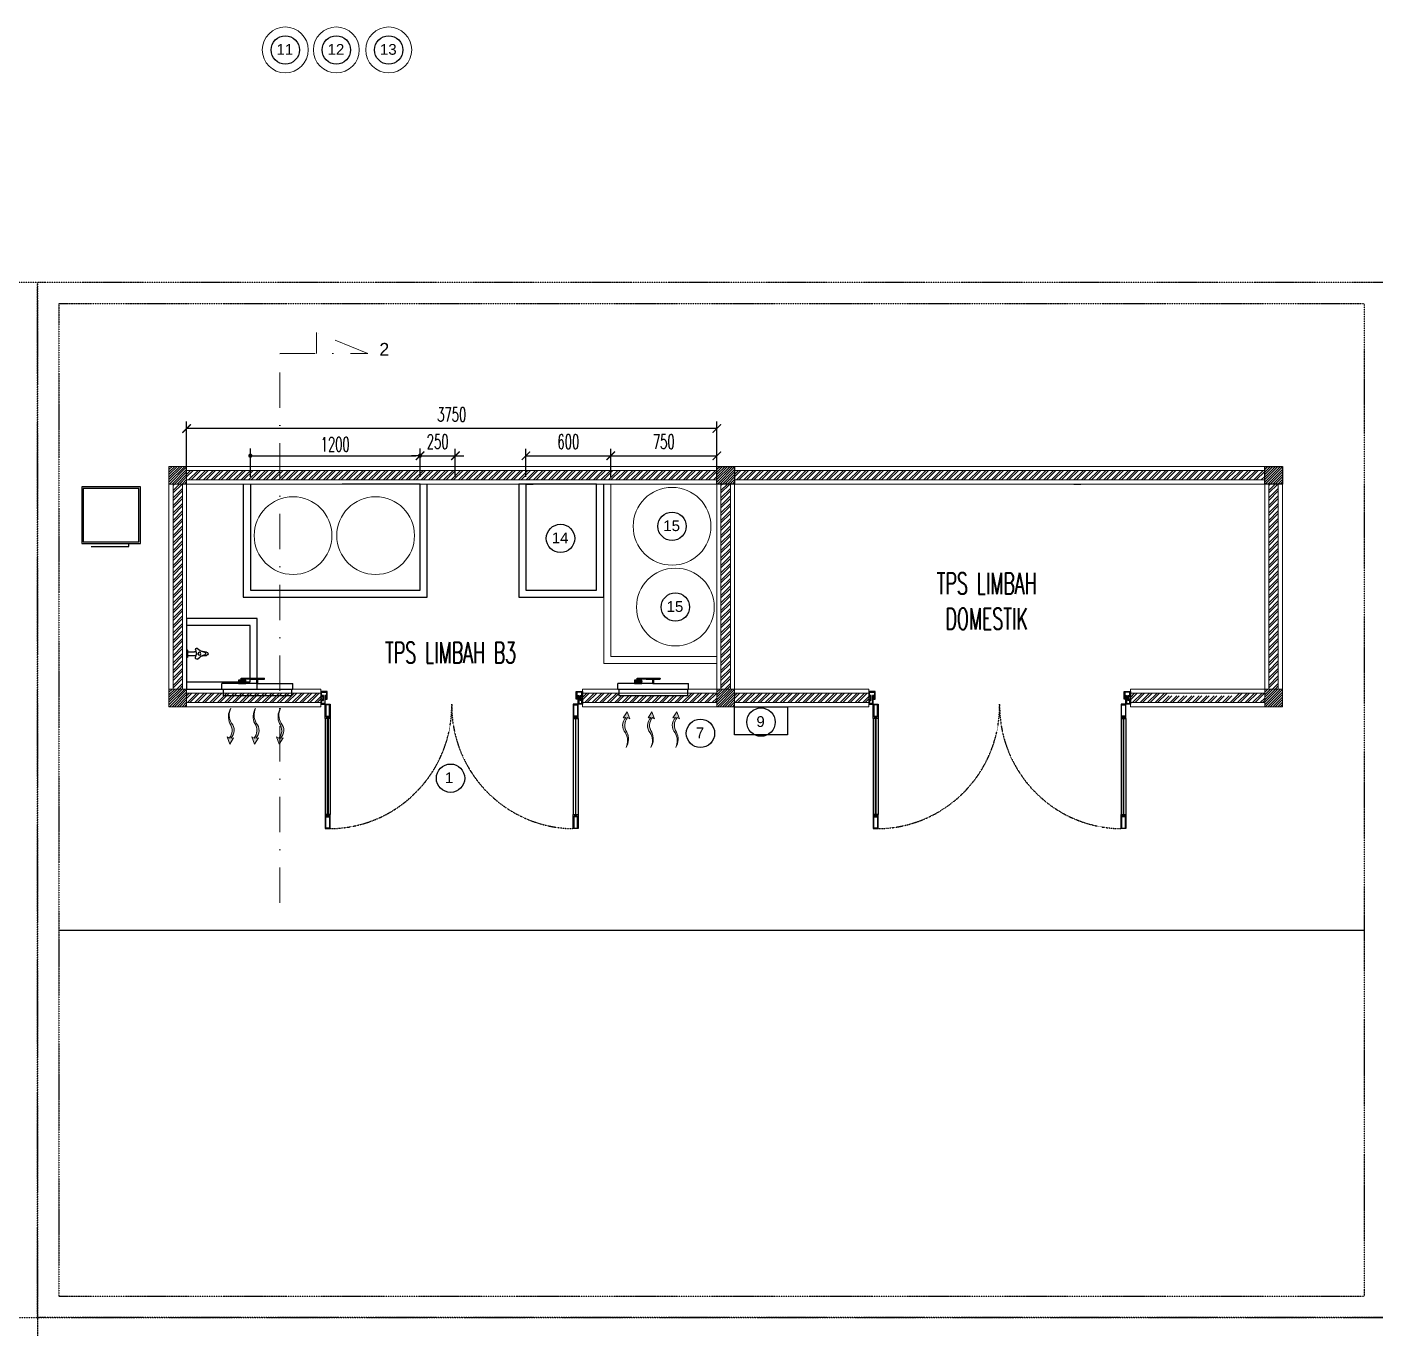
# Model space of a CAD drawing. Header units: millimetres. Extents: x 43312 to 271118, y 7927 to 51490.
# Drawn here: x 175535 to 185070, y 22979 to 32181 of the extents above; entities that cross this region are included whole.
import ezdxf

# ---------------------------------------------------------------- set-up
doc = ezdxf.new("R2010")
doc.units = ezdxf.units.MM
doc.header["$MEASUREMENT"] = 0
doc.linetypes.add('DASHDOT', pattern=[1, 0.5, -0.25, 0, -0.25])
doc.linetypes.add('HIDDEN', pattern=[0.375, 0.25, -0.125])
doc.layers.add('ALM', color=120, linetype='Continuous')
doc.layers.add('Edges', color=7, linetype='Continuous')
for name, color, linetype, lineweight in [('BENDA', 7, 'Continuous', 30), ('BIDANG', 7, 'Continuous', 13), ('inst ME', 7, 'Continuous', 13)]:
    doc.layers.add(name, color=color, linetype=linetype, lineweight=lineweight)
doc.styles.add('300', font='rs.shx', dxfattribs={"width": 0.6, "height": 100})
doc.styles.get("Standard").update_dxf_attribs({"font": 'arial.ttf'})
doc.dimstyles.new('300', dxfattribs={"dimtxt": 50, "dimasz": 30, "dimexe": 50, "dimexo": 50, "dimgap": 30, "dimtad": 2, "dimdec": 0, "dimzin": 0, "dimtxsty": '300', "dimblk": 'DOT', "dimcen": 0.2, "dimclrd": 1, "dimclre": 1, "dimclrt": 3, "dimadec": 0, "dimazin": 0, "dimtfac": 1, "dimtdec": 0, "dimtix": 1, "dimtmove": 0, "dimatfit": 3, "dimfxl": 1, "dimtolj": 1, "dimtzin": 0, "dimarcsym": 0})
pattern_1 = [(45, (194471.047, -46012.65), (-26.516504, 26.516504), []), (45, (194488.725, -46012.65), (-26.516504, 26.516504), [])]
pattern_2 = [(45, (251025.866, -4708.415), (-8.8388348, 8.8388348), [])]
pattern_3 = [(45, (251025.866, -3133.415), (-8.8388348, 8.8388348), [])]
pattern_4 = [(45, (251025.866, -3133.415), (-26.516504, 26.516504), []), (45, (251043.543, -3133.415), (-26.516504, 26.516504), [])]
pattern_5 = [(45, (198346.047, -46012.65), (-26.516504, 26.516504), []), (45, (198363.725, -46012.65), (-26.516504, 26.516504), [])]

# ---------------------------------------------------------------- blocks, each defined once
blk = doc.blocks.new('_ArchTick')
at = {"color": 0, "linetype": 'ByBlock', "const_width": 0.15}
blk.add_lwpolyline([(-0.5, -0.5), (0.5, 0.5)], dxfattribs=at)
blk = doc.blocks.new('*D109')
at = {"layer": 'Defpoints', "color": 0, "transparency": 16777216}
for p in [(176664.5, 29341), (176664.5, 28948.6), (180414.5, 28948.6)]:
    blk.add_point(p, dxfattribs=at)
at = {"layer": 'inst ME', "color": 1, "lineweight": -2, "transparency": 16777216}
for p, q in [((176664.5, 28998.6), (176664.5, 29391)), ((180414.5, 28998.6), (180414.5, 29391)), ((180414.5, 29341), (176664.5, 29341))]:
    blk.add_line(p, q, dxfattribs=at)
at = {"layer": 'inst ME', "color": 1, "lineweight": -2, "transparency": 16777216, "xscale": 60, "yscale": 60, "zscale": 60, "rotation": 180}
blk.add_blockref('_ArchTick', (176664.5, 29341), dxfattribs=at)
at = {"layer": 'inst ME', "color": 1, "lineweight": -2, "transparency": 16777216, "xscale": 60, "yscale": 60, "zscale": 60}
blk.add_blockref('_ArchTick', (180414.5, 29341), dxfattribs=at)
at = {"layer": 'inst ME', "color": 3, "transparency": 16777216, "insert": (178539.5, 29441), "char_height": 100, "attachment_point": 5, "style": '300'}
blk.add_mtext('\\A1;3750', dxfattribs=at)
blk = doc.blocks.new('industrial exhaust fan pl')
at = {"layer": 'Edges'}
for p, q in [((36.54, 59.13), (36.54, 63.13)), ((48.3, 63.13), (36.54, 63.13)), ((36.54, 59.13), (37.34, 59.13)), ((37.34, 59.13), (37.34, 54.25)), ((37.34, 59.13), (85.75, 59.13)), ((48.3, 64.5), (48.21, 64.5)), ((48.21, 64.5), (48.21, 64.27)), ((48.21, 64.27), (48.3, 64.27)), ((48.3, 65.34), (48.3, 64.5)), ((49.64, 65.34), (48.3, 65.34)), ((48.54, 64.5), (48.3, 64.5)), ((48.3, 64.27), (48.3, 63.13)), ((48.3, 64.27), (48.92, 64.27)), ((48.3, 63.13), (48.39, 63.13)), ((48.92, 64.27), (48.39, 63.83)), ((48.39, 63.83), (48.39, 63.13)), ((48.39, 63.13), (48.44, 63.13)), ((48.44, 63.83), (48.45, 63.84)), ((48.44, 63.83), (48.44, 63.13)), ((48.44, 63.13), (48.45, 63.13)), ((48.45, 63.84), (48.92, 64.24)), ((48.45, 63.84), (48.45, 63.13)), ((48.45, 63.13), (48.57, 63.13)), ((49.09, 65.27), (48.54, 64.5)), ((48.54, 64.5), (53.17, 64.5)), ((48.57, 63.83), (48.99, 64.18)), ((48.57, 63.83), (48.57, 63.13)), ((48.57, 63.13), (48.77, 63.13)), ((48.77, 63.83), (49.15, 64.12)), ((48.77, 63.83), (48.77, 63.13)), ((48.77, 63.13), (49.44, 63.13)), ((48.92, 64.27), (48.92, 64.27)), ((48.92, 64.27), (48.92, 64.24)), ((48.92, 64.24), (48.97, 64.27)), ((48.92, 64.27), (48.97, 64.27)), ((48.99, 64.27), (48.97, 64.27)), ((48.99, 64.27), (48.99, 64.18)), ((48.99, 64.18), (49.1, 64.27)), ((48.99, 64.27), (49.1, 64.27)), ((49.64, 65.27), (49.09, 65.27)), ((49.1, 64.27), (49.15, 64.27)), ((49.15, 64.27), (49.15, 64.12)), ((49.15, 64.12), (49.36, 64.27)), ((49.15, 64.27), (49.36, 64.27)), ((49.36, 64.27), (49.44, 64.27)), ((49.44, 64.27), (49.44, 63.13)), ((49.44, 64.27), (49.55, 64.27)), ((49.44, 63.13), (49.55, 63.13)), ((49.55, 63.83), (49.55, 64.27)), ((49.55, 64.27), (49.64, 64.27)), ((49.55, 63.83), (49.55, 63.13)), ((49.64, 63.83), (49.55, 63.83)), ((49.55, 63.13), (49.64, 63.13)), ((49.64, 65.34), (49.64, 65.27)), ((50.55, 65.34), (49.64, 65.34)), ((49.64, 65.27), (52.07, 65.27)), ((49.64, 63.83), (49.64, 64.27)), ((49.64, 64.27), (49.97, 64.27)), ((49.64, 63.83), (49.64, 63.13)), ((49.64, 63.13), (49.97, 63.13)), ((49.97, 63.83), (49.97, 64.27)), ((49.97, 64.27), (50.06, 64.27)), ((50.06, 63.83), (49.97, 63.83)), ((49.97, 63.83), (49.97, 63.13)), ((49.97, 63.13), (50.06, 63.13)), ((50.06, 63.83), (50.06, 64.27)), ((50.39, 64.27), (50.06, 64.27)), ((50.06, 63.83), (50.06, 63.13)), ((50.06, 63.13), (50.39, 63.13)), ((50.11, 66.59), (50.11, 66.72)), ((50.11, 66.72), (51.61, 66.72)), ((50.11, 66.59), (50.55, 66.59)), ((50.11, 66.2), (50.11, 66.33)), ((50.55, 66.33), (50.11, 66.33)), ((50.11, 66.2), (50.55, 66.2)), ((50.39, 63.83), (50.39, 64.27)), ((50.39, 64.27), (50.48, 64.27)), ((50.48, 63.83), (50.39, 63.83)), ((50.39, 63.83), (50.39, 63.13)), ((50.39, 63.13), (50.48, 63.13)), ((50.48, 63.83), (50.48, 64.27)), ((50.48, 64.27), (50.81, 64.27)), ((50.48, 63.83), (50.48, 63.13)), ((50.48, 63.13), (50.81, 63.13)), ((50.55, 66.33), (50.55, 66.59)), ((50.56, 66.59), (50.55, 66.59)), ((50.56, 66.33), (50.55, 66.33)), ((50.55, 65.34), (50.55, 66.2)), ((50.55, 66.2), (51.16, 66.2)), ((50.55, 65.34), (51.16, 65.34)), ((50.56, 66.59), (50.56, 66.33)), ((50.56, 66.59), (51.61, 66.59)), ((51.61, 66.33), (50.56, 66.33)), ((50.81, 63.83), (50.81, 64.27)), ((50.9, 64.27), (50.81, 64.27)), ((50.81, 63.83), (50.9, 63.83)), ((50.81, 63.83), (50.81, 63.13)), ((50.81, 63.13), (50.9, 63.13)), ((50.9, 64.27), (51.19, 64.27)), ((50.9, 63.83), (50.9, 64.27)), ((50.9, 63.83), (50.9, 63.13)), ((50.9, 63.13), (51.19, 63.13)), ((51.16, 65.34), (51.16, 66.2)), ((51.16, 66.2), (51.61, 66.2)), ((52.07, 65.34), (51.16, 65.34)), ((51.19, 63.83), (51.19, 64.27)), ((51.19, 64.27), (51.27, 64.27)), ((51.19, 63.83), (51.27, 63.83)), ((51.19, 63.83), (51.19, 63.13)), ((51.19, 63.13), (51.27, 63.13)), ((51.27, 63.83), (51.27, 64.27)), ((51.61, 64.27), (51.27, 64.27)), ((51.27, 63.83), (51.27, 63.13)), ((51.27, 63.13), (51.61, 63.13)), ((51.61, 66.59), (51.61, 66.72)), ((56.54, 66.59), (51.61, 66.59)), ((51.61, 66.2), (51.61, 66.33)), ((51.61, 66.33), (56.54, 66.33)), ((51.61, 63.83), (51.61, 64.27)), ((51.61, 64.27), (51.69, 64.27)), ((51.61, 63.83), (51.61, 63.13)), ((51.61, 63.83), (51.69, 63.83)), ((51.61, 63.13), (51.69, 63.13)), ((51.69, 63.83), (51.69, 64.27)), ((51.69, 64.27), (52.02, 64.27)), ((51.69, 63.83), (51.69, 63.13)), ((51.69, 63.13), (52.02, 63.13)), ((52.02, 63.83), (52.02, 64.27)), ((52.02, 64.27), (52.11, 64.27)), ((52.02, 63.83), (52.11, 63.83)), ((52.02, 63.83), (52.02, 63.13)), ((52.02, 63.13), (52.11, 63.13)), ((52.07, 65.34), (52.07, 65.27)), ((53.41, 65.34), (52.07, 65.34)), ((52.62, 65.27), (52.07, 65.27)), ((52.11, 63.83), (52.11, 64.27)), ((52.28, 64.27), (52.11, 64.27)), ((52.11, 63.83), (52.11, 63.13)), ((52.11, 63.13), (52.28, 63.13)), ((52.28, 64.27), (52.28, 63.13)), ((52.28, 64.27), (52.36, 64.27)), ((52.28, 63.13), (52.94, 63.13)), ((52.57, 64.11), (52.36, 64.27)), ((52.36, 64.27), (52.57, 64.27)), ((52.57, 64.27), (52.57, 64.11)), ((52.57, 64.27), (52.62, 64.27)), ((52.94, 63.83), (52.57, 64.11)), ((52.62, 65.27), (53.17, 64.5)), ((52.73, 64.19), (52.62, 64.27)), ((52.62, 64.27), (52.73, 64.27)), ((52.73, 64.27), (52.73, 64.19)), ((52.73, 64.27), (52.75, 64.27)), ((53.14, 63.83), (52.73, 64.19)), ((52.78, 64.25), (52.75, 64.27)), ((52.75, 64.27), (52.78, 64.27)), ((52.78, 64.27), (52.78, 64.25)), ((52.79, 64.27), (52.78, 64.27)), ((52.78, 64.27), (52.78, 64.27)), ((52.78, 64.27), (52.79, 64.27)), ((53.26, 63.83), (52.78, 64.25)), ((52.79, 64.27), (52.79, 64.27)), ((53.32, 63.83), (52.79, 64.27)), ((53.41, 64.27), (52.79, 64.27)), ((52.94, 63.83), (52.94, 63.13)), ((52.94, 63.13), (53.14, 63.13)), ((53.14, 63.83), (53.14, 63.13)), ((53.14, 63.13), (53.26, 63.13)), ((53.41, 64.5), (53.17, 64.5)), ((53.26, 63.83), (53.26, 63.13)), ((53.26, 63.13), (53.32, 63.13)), ((53.32, 63.83), (53.32, 63.13)), ((53.32, 63.13), (53.41, 63.13)), ((53.41, 64.5), (53.41, 65.34)), ((53.5, 64.5), (53.41, 64.5)), ((53.41, 64.27), (53.5, 64.27)), ((53.41, 63.13), (53.41, 64.27)), ((61.2, 63.13), (53.41, 63.13)), ((53.5, 64.5), (53.5, 64.27)), ((56.54, 66.59), (56.54, 66.72)), ((56.54, 66.72), (66.55, 66.72)), ((56.54, 66.59), (57.35, 66.59)), ((56.54, 66.2), (56.54, 66.33)), ((57.35, 66.33), (56.54, 66.33)), ((56.54, 66.2), (61.03, 66.2)), ((57.35, 66.33), (57.35, 66.59)), ((57.35, 66.59), (66.39, 66.59)), ((66.39, 66.33), (57.35, 66.33)), ((61.03, 66.2), (61.03, 66.07)), ((61.23, 66.2), (61.03, 66.2)), ((61.03, 66.07), (61.2, 66.07)), ((61.2, 63.13), (61.2, 66.07)), ((61.2, 66.07), (61.23, 66.07)), ((61.2, 63.13), (61.89, 63.13)), ((61.23, 66.2), (61.23, 66.07)), ((61.23, 66.2), (61.86, 66.2)), ((61.23, 66.07), (61.86, 66.07)), ((61.86, 66.2), (61.86, 66.07)), ((61.86, 66.2), (62.06, 66.2)), ((61.86, 66.07), (61.89, 66.07)), ((61.89, 63.13), (61.89, 66.07)), ((61.89, 66.07), (62.06, 66.07)), ((61.89, 63.13), (86.54, 63.13)), ((62.06, 66.2), (62.06, 66.07)), ((62.06, 66.2), (66.55, 66.2)), ((66.39, 66.59), (66.39, 66.33)), ((66.39, 66.59), (66.55, 66.59)), ((66.39, 66.33), (66.55, 66.33)), ((66.55, 66.59), (66.55, 66.72)), ((66.55, 66.2), (66.55, 66.33)), ((85.75, 59.13), (85.75, 54.25)), ((85.75, 59.13), (86.54, 59.13)), ((86.54, 59.13), (86.54, 63.13)), ((85.75, 54.25), (37.34, 54.25))]:
    blk.add_line(p, q, dxfattribs=at)
blk = doc.blocks.new('*D105')
at = {"layer": 'Defpoints', "color": 0, "transparency": 16777216}
for p in [(179664.1, 29148.4), (179064.5, 28948.6), (179664.1, 28948.6)]:
    blk.add_point(p, dxfattribs=at)
at = {"layer": 'inst ME', "color": 1, "lineweight": -2, "transparency": 16777216}
for p, q in [((179064.5, 28998.6), (179064.5, 29198.4)), ((179664.1, 28998.6), (179664.1, 29198.4)), ((179064.5, 29148.4), (179664.1, 29148.4))]:
    blk.add_line(p, q, dxfattribs=at)
at = {"layer": 'inst ME', "color": 1, "lineweight": -2, "transparency": 16777216, "xscale": 60, "yscale": 60, "zscale": 60, "rotation": 180}
blk.add_blockref('_ArchTick', (179064.5, 29148.4), dxfattribs=at)
at = {"layer": 'inst ME', "color": 1, "lineweight": -2, "transparency": 16777216, "xscale": 60, "yscale": 60, "zscale": 60}
blk.add_blockref('_ArchTick', (179664.1, 29148.4), dxfattribs=at)
at = {"layer": 'inst ME', "color": 3, "transparency": 16777216, "insert": (179364.3, 29248.4), "char_height": 100, "attachment_point": 5, "style": '300'}
blk.add_mtext('\\A1;600', dxfattribs=at)
blk = doc.blocks.new('*D108')
at = {"layer": 'Defpoints', "color": 0, "transparency": 16777216}
for p in [(180414.5, 29148.4), (179664.5, 28948.6), (180414.5, 28948.6)]:
    blk.add_point(p, dxfattribs=at)
at = {"layer": 'inst ME', "color": 1, "lineweight": -2, "transparency": 16777216}
for p, q in [((179664.5, 28998.6), (179664.5, 29198.4)), ((180414.5, 28998.6), (180414.5, 29198.4)), ((179664.5, 29148.4), (180414.5, 29148.4))]:
    blk.add_line(p, q, dxfattribs=at)
at = {"layer": 'inst ME', "color": 1, "lineweight": -2, "transparency": 16777216, "xscale": 60, "yscale": 60, "zscale": 60, "rotation": 180}
blk.add_blockref('_ArchTick', (179664.5, 29148.4), dxfattribs=at)
at = {"layer": 'inst ME', "color": 1, "lineweight": -2, "transparency": 16777216, "xscale": 60, "yscale": 60, "zscale": 60}
blk.add_blockref('_ArchTick', (180414.5, 29148.4), dxfattribs=at)
at = {"layer": 'inst ME', "color": 3, "transparency": 16777216, "insert": (180039.5, 29248.4), "char_height": 100, "attachment_point": 5, "style": '300'}
blk.add_mtext('\\A1;750', dxfattribs=at)
blk = doc.blocks.new('*D106')
at = {"layer": 'Defpoints', "color": 0, "transparency": 16777216}
for p in [(178564.9, 29148.4), (178315.3, 28948.6), (178564.9, 28948.6)]:
    blk.add_point(p, dxfattribs=at)
at = {"layer": 'inst ME', "color": 1, "lineweight": -2, "transparency": 16777216}
for p, q in [((178315.3, 28998.6), (178315.3, 29198.4)), ((178564.9, 28998.6), (178564.9, 29198.4)), ((178315.3, 29148.4), (178255.3, 29148.4)), ((178315.3, 29148.4), (178564.9, 29148.4)), ((178564.9, 29148.4), (178624.9, 29148.4))]:
    blk.add_line(p, q, dxfattribs=at)
at = {"layer": 'inst ME', "color": 1, "lineweight": -2, "transparency": 16777216, "xscale": 60, "yscale": 60, "zscale": 60}
blk.add_blockref('_ArchTick', (178315.3, 29148.4), dxfattribs=at)
at = {"layer": 'inst ME', "color": 1, "lineweight": -2, "transparency": 16777216, "xscale": 60, "yscale": 60, "zscale": 60, "rotation": 180}
blk.add_blockref('_ArchTick', (178564.9, 29148.4), dxfattribs=at)
at = {"layer": 'inst ME', "color": 3, "transparency": 16777216, "insert": (178440.1, 29248.4), "char_height": 100, "attachment_point": 5, "style": '300'}
blk.add_mtext('\\A1;250', dxfattribs=at)
blk = doc.blocks.new('_Dot')
at = {"color": 0, "lineweight": -2}
blk.add_line((-0.5, 0), (-1, 0), dxfattribs=at)
at = {"color": 0, "const_width": 0.5}
blk.add_lwpolyline([(-0.25, 0, 1), (0.25, 0, 1)], format="xyb", close=True, dxfattribs=at)
blk = doc.blocks.new('*D107')
at = {"color": 1, "lineweight": -2, "transparency": 16777216}
for p, q in [((177115, 28998.6), (177115, 29199.2)), ((178315.3, 28998.6), (178315.3, 29199.2)), ((177145, 29149.2), (178285.3, 29149.2))]:
    blk.add_line(p, q, dxfattribs=at)
at = {"layer": 'Defpoints', "color": 0, "transparency": 16777216}
for p in [(178315.3, 29149.2), (177115, 28948.6), (178315.3, 28948.6)]:
    blk.add_point(p, dxfattribs=at)
at = {"color": 1, "lineweight": -2, "transparency": 16777216, "xscale": 30, "yscale": 30, "zscale": 30, "rotation": 180}
blk.add_blockref('_Dot', (177115, 29149.2), dxfattribs=at)
at = {"color": 1, "lineweight": -2, "transparency": 16777216, "xscale": 30, "yscale": 30, "zscale": 30}
blk.add_blockref('_Dot', (178315.3, 29149.2), dxfattribs=at)
at = {"color": 3, "transparency": 16777216, "insert": (177715.2, 29229.2), "char_height": 100, "attachment_point": 5, "style": '300'}
blk.add_mtext('\\A1;1200', dxfattribs=at)

msp = doc.modelspace()

# ---------------------------------------------------------------- hatches: boundary and pattern name
at = {"layer": 'inst ME'}
h = msp.add_hatch(dxfattribs=at)
h.set_pattern_fill('ANSI31', color=129, scale=100, angle=360)
h.set_pattern_definition([(45, (247150.866, -3133.415), (-8.8388348, 8.8388348), [])])
h.paths.add_polyline_path([(176664.5, 29073.6), (176539.5, 29073.6), (176539.5, 28948.6), (176664.5, 28948.6)])
h = msp.add_hatch(dxfattribs=at)
h.set_pattern_fill('ANSI32', color=129, scale=100, angle=360)
h.set_pattern_definition([(45, (114731.687, 918.937), (-26.516504, 26.516504), []), (45, (114749.365, 918.937), (-26.516504, 26.516504), [])])
h.paths.add_polyline_path([(180414.5, 29044.6), (176664.5, 29044.6), (176664.5, 28977.6), (180414.5, 28977.6)])
h = msp.add_hatch(dxfattribs=at)
h.set_pattern_fill('ANSI31', color=129, scale=100, angle=360)
h.set_pattern_definition(pattern_3)
h.paths.add_polyline_path([(180539.5, 29073.6), (180414.5, 29073.6), (180414.5, 28948.6), (180539.5, 28948.6)])
h = msp.add_hatch(dxfattribs=at)
h.set_pattern_fill('ANSI31', color=129, scale=100, angle=360)
h.set_pattern_definition(pattern_3)
h.paths.add_polyline_path([(180539.5, 29073.6), (180414.5, 29073.6), (180414.5, 28948.6), (180539.5, 28948.6)])
h = msp.add_hatch(dxfattribs=at)
h.set_pattern_fill('ANSI32', color=129, scale=100, angle=360)
h.set_pattern_definition([(45, (118606.687, 918.937), (-26.516504, 26.516504), []), (45, (118624.365, 918.937), (-26.516504, 26.516504), [])])
h.paths.add_polyline_path([(184289.5, 29044.6), (180539.5, 29044.6), (180539.5, 28977.6), (184289.5, 28977.6)])
h = msp.add_hatch(dxfattribs=at)
h.set_pattern_fill('ANSI31', color=129, scale=100, angle=360)
h.set_pattern_definition([(45, (254900.866, -3133.415), (-8.8388348, 8.8388348), [])])
h.paths.add_polyline_path([(184414.5, 29073.6), (184289.5, 29073.6), (184289.5, 28948.6), (184414.5, 28948.6)])
h = msp.add_hatch(dxfattribs=at)
h.set_pattern_fill('ANSI32', color=129, scale=100, angle=360)
h.set_pattern_definition([(45, (247150.866, -3133.415), (-26.516504, 26.516504), []), (45, (247168.543, -3133.415), (-26.516504, 26.516504), [])])
h.paths.add_polyline_path([(176635.5, 28948.6), (176568.5, 28948.6), (176568.5, 27498.6), (176635.5, 27498.6)])
h = msp.add_hatch(dxfattribs=at)
h.set_pattern_fill('ANSI32', color=129, scale=100, angle=360)
h.set_pattern_definition(pattern_4)
h.paths.add_polyline_path([(180510.5, 28948.6), (180443.5, 28948.6), (180443.5, 27498.6), (180510.5, 27498.6)])
h = msp.add_hatch(dxfattribs=at)
h.set_pattern_fill('ANSI32', color=129, scale=100, angle=360)
h.set_pattern_definition(pattern_4)
h.paths.add_polyline_path([(180510.5, 28948.6), (180443.5, 28948.6), (180443.5, 27498.6), (180510.5, 27498.6)])
h = msp.add_hatch(dxfattribs=at)
h.set_pattern_fill('ANSI32', color=129, scale=100, angle=360)
h.set_pattern_definition([(45, (254900.866, -3133.415), (-26.516504, 26.516504), []), (45, (254918.543, -3133.415), (-26.516504, 26.516504), [])])
h.paths.add_polyline_path([(184385.5, 28948.6), (184318.5, 28948.6), (184318.5, 27498.6), (184385.5, 27498.6)])
h = msp.add_hatch(dxfattribs=at)
h.set_pattern_fill('ANSI31', color=129, scale=100, angle=360)
h.set_pattern_definition([(45, (247150.866, -4708.415), (-8.8388348, 8.8388348), [])])
h.paths.add_polyline_path([(176664.5, 27498.6), (176539.5, 27498.6), (176539.5, 27373.6), (176664.5, 27373.6)])
h = msp.add_hatch(dxfattribs=at)
h.set_pattern_fill('ANSI32', color=129, scale=100, angle=360)
h.set_pattern_definition(pattern_1)
h.paths.add_polyline_path([(177614.5, 27469.6), (176664.5, 27469.6), (176664.5, 27402.6), (177614.5, 27402.6)])
h = msp.add_hatch(dxfattribs=at)
h.set_pattern_fill('ANSI32', color=129, scale=100, angle=360)
h.set_pattern_definition(pattern_1)
h.paths.add_polyline_path([(180414.5, 27469.6), (180206.6, 27469.6), (180206.6, 27449.7), (179722.4, 27449.7), (179722.4, 27469.6), (179464.5, 27469.6), (179464.5, 27402.6), (180414.5, 27402.6)])
h = msp.add_hatch(dxfattribs=at)
h.set_pattern_fill('ANSI31', color=129, scale=100, angle=360)
h.set_pattern_definition(pattern_2)
h.paths.add_polyline_path([(180539.5, 27498.6), (180414.5, 27498.6), (180414.5, 27373.6), (180539.5, 27373.6)])
h = msp.add_hatch(dxfattribs=at)
h.set_pattern_fill('ANSI31', color=129, scale=100, angle=360)
h.set_pattern_definition(pattern_2)
h.paths.add_polyline_path([(180539.5, 27498.6), (180414.5, 27498.6), (180414.5, 27373.6), (180539.5, 27373.6)])
h = msp.add_hatch(dxfattribs=at)
h.set_pattern_fill('ANSI32', color=129, scale=100, angle=360)
h.set_pattern_definition(pattern_5)
h.paths.add_polyline_path([(181489.5, 27469.6), (180539.5, 27469.6), (180539.5, 27402.6), (181489.5, 27402.6)])
h = msp.add_hatch(dxfattribs=at)
h.set_pattern_fill('ANSI32', color=129, scale=100, angle=360)
h.set_pattern_definition(pattern_5)
h.paths.add_polyline_path([(184289.5, 27469.6), (184081.6, 27469.6), (184081.6, 27449.7), (183597.4, 27449.7), (183597.4, 27469.6), (183339.5, 27469.6), (183339.5, 27402.6), (184289.5, 27402.6)])
h = msp.add_hatch(dxfattribs=at)
h.set_pattern_fill('ANSI31', color=129, scale=100, angle=360)
h.set_pattern_definition([(45, (254900.866, -4708.415), (-8.8388348, 8.8388348), [])])
h.paths.add_polyline_path([(184414.5, 27498.6), (184289.5, 27498.6), (184289.5, 27373.6), (184414.5, 27373.6)])
h = msp.add_hatch(color=4, dxfattribs=at)
h.dxf.hatch_style = 1
h.paths.add_polyline_path([(176996.2, 27154), (176977.6, 27151.4, 0.398617), (176981.4, 27258.3, -0.256098), (176976.7, 27362, 0.254419), (176970.7, 27254.3, -0.347199), (176965.6, 27151.4), (176950, 27160.5), (176969, 27109.6)])
h = msp.add_hatch(color=4, dxfattribs=at)
h.dxf.hatch_style = 1
h.paths.add_polyline_path([(177171.7, 27154), (177153.1, 27151.4, 0.398617), (177156.9, 27258.3, -0.256098), (177152.2, 27362, 0.254419), (177146.2, 27254.3, -0.347199), (177141.1, 27151.4), (177125.6, 27160.5), (177144.5, 27109.6)])
h = msp.add_hatch(color=4, dxfattribs=at)
h.dxf.hatch_style = 1
h.paths.add_polyline_path([(177347.3, 27154), (177328.6, 27151.4, 0.398617), (177332.4, 27258.3, -0.256098), (177327.8, 27362, 0.254419), (177321.7, 27254.3, -0.347199), (177316.6, 27151.4), (177301.1, 27160.5), (177320, 27109.6)])
h = msp.add_hatch(color=4, dxfattribs=at)
h.dxf.hatch_style = 1
h.paths.add_polyline_path([(179753.1, 27293.9), (179771.7, 27296.5, 0.398617), (179767.9, 27189.5, -0.256098), (179772.6, 27085.9, 0.254419), (179778.6, 27193.6, -0.347199), (179783.7, 27296.5), (179799.2, 27287.3), (179780.3, 27338.3)])
h = msp.add_hatch(color=4, dxfattribs=at)
h.dxf.hatch_style = 1
h.paths.add_polyline_path([(179928.6, 27293.9), (179947.2, 27296.5, 0.398617), (179943.4, 27189.5, -0.256098), (179948.1, 27085.9, 0.254419), (179954.1, 27193.6, -0.347199), (179959.3, 27296.5), (179974.8, 27287.3), (179955.8, 27338.3)])
h = msp.add_hatch(color=4, dxfattribs=at)
h.dxf.hatch_style = 1
h.paths.add_polyline_path([(180104.1, 27293.9), (180122.8, 27296.5, 0.398617), (180119, 27189.5, -0.256098), (180123.6, 27085.9, 0.254419), (180129.6, 27193.6, -0.347199), (180134.8, 27296.5), (180150.3, 27287.3), (180131.4, 27338.3)])

# ---------------------------------------------------------------- linework, layer by layer
at = {"linetype": 'Continuous'}
for p, q in [((175922.2, 28928.2), (175922.2, 28528.2)), ((176337.6, 28928.2), (175922.2, 28928.2)), ((175933.3, 28917.1), (175933.3, 28539.3)), ((176326.5, 28917.1), (175933.3, 28917.1)), ((176326.5, 28539.3), (176326.5, 28917.1)), ((176337.6, 28528.2), (176337.6, 28928.2)), ((175922.2, 28528.2), (176337.6, 28528.2)), ((175933.3, 28539.3), (176326.5, 28539.3)), ((176255.5, 28506), (176255.5, 28528.2)), ((175988.9, 28506), (176255.5, 28506))]:
    msp.add_line(p, q, dxfattribs=at)
at = {"linetype": 'DASHDOT'}
for points in [[(166075.1, 23054.3), (175610.1, 23054.3), (175610.1, 30373.4), (166075.1, 30373.4)], [(175610.1, 23054.3), (185145.1, 23054.3), (185145.1, 30373.4), (175610.1, 30373.4)], [(175760.1, 23204.3), (184995.1, 23204.3), (184995.1, 30223.4), (175760.1, 30223.4)], [(175610.1, 15735.3), (185145.1, 15735.3), (185145.1, 23054.3), (175610.1, 23054.3)]]:
    msp.add_lwpolyline(points, close=True, dxfattribs=at)
for points in [[(180414.5, 29073.6), (180539.5, 29073.6), (180539.5, 28948.6), (180414.5, 28948.6)], [(184289.5, 29073.6), (184414.5, 29073.6), (184414.5, 28948.6), (184289.5, 28948.6)], [(180539.5, 27373.6), (180913.6, 27373.6), (180913.6, 27173.9), (180539.5, 27173.9)]]:
    msp.add_lwpolyline(points, close=True)
for points in [[(177065.3, 28948.6), (177065.3, 28148.6), (178365.3, 28148.6), (178365.3, 28948.6)], [(177115.3, 28948.6), (177115.3, 28198.6), (178315.3, 28198.6), (178315.3, 28948.6), (177765.3, 28948.6)], [(179064.5, 28948.6), (179064.5, 28198.6), (179564.5, 28198.6), (179564.5, 28948.6), (179014.5, 28948.6)], [(179014.5, 28948.6), (179014.5, 28148.6), (179614.5, 28148.6), (179614.5, 28948.6)], [(179064.9, 28948.6), (179114.9, 28948.6)], [(182939.9, 28948.6), (182989.9, 28948.6)], [(176664.5, 27498.6), (177164.5, 27498.6), (177164.5, 27998.6), (176664.5, 27998.6), (176664.5, 27498.6)], [(176664.5, 27548.6), (177114.5, 27548.6), (177114.5, 27948.6), (176664.5, 27948.6)], [(175760.1, 25793), (184995.1, 25793)]]:
    msp.add_lwpolyline(points)
at = {"color": 96}
for centre in [(177362.1, 32018.8), (177723.2, 32018.8), (178093.7, 32018.8), (180097.9, 28649.9), (179309, 28564), (180121.4, 28078.6), (180298.7, 27185.4), (180726.8, 27264.9), (178531.1, 26868)]:
    msp.add_circle(centre, 100.4, dxfattribs=at)
at = {"layer": 'ALM'}
for p, q in [((177645.3, 27290.8), (177645.3, 26612.5)), ((177680.5, 27290.8), (177680.5, 26612.5)), ((179398.4, 27290.8), (179398.4, 26612.5)), ((179433.6, 27290.8), (179433.6, 26612.5)), ((181520.3, 27290.8), (181520.3, 26612.5)), ((181555.5, 27290.8), (181555.5, 26612.5)), ((183273.4, 27290.8), (183273.4, 26612.5)), ((183308.6, 27290.8), (183308.6, 26612.5))]:
    msp.add_line(p, q, dxfattribs=at)
for points in [[(177645.3, 27449.4), (177650.1, 27449.4), (177654.1, 27441.5), (177658.5, 27441.5), (177658.5, 27480.2), (177614.5, 27480.2), (177614.5, 27441.5), (177618.9, 27441.5), (177622.8, 27449.4), (177627.2, 27449.4), (177627.2, 27436.2), (177627.2, 27423), (177622.8, 27423), (177618.9, 27430.9), (177614.5, 27430.9), (177614.5, 27392.1), (177645.3, 27392.1)], [(177640.9, 27396.5), (177618.9, 27396.5), (177618.9, 27418.5), (177631.6, 27418.5), (177631.6, 27436.2), (177631.6, 27453.8), (177618.9, 27453.8), (177618.9, 27475.8), (177654.1, 27475.8), (177654.1, 27453.8), (177640.9, 27453.8)], [(179433.6, 27449.4), (179428.8, 27449.4), (179424.8, 27441.5), (179420.4, 27441.5), (179420.4, 27480.2), (179464.5, 27480.2), (179464.5, 27441.5), (179460.1, 27441.5), (179456.1, 27449.4), (179451.7, 27449.4), (179451.7, 27436.2), (179451.7, 27423), (179456.1, 27423), (179460.1, 27430.9), (179464.5, 27430.9), (179464.5, 27392.1), (179433.6, 27392.1)], [(179438, 27396.5), (179460.1, 27396.5), (179460.1, 27418.5), (179447.3, 27418.5), (179447.3, 27436.2), (179447.3, 27453.8), (179460.1, 27453.8), (179460.1, 27475.8), (179424.8, 27475.8), (179424.8, 27453.8), (179438, 27453.8)], [(181520.3, 27449.4), (181525.1, 27449.4), (181529.1, 27441.5), (181533.5, 27441.5), (181533.5, 27480.2), (181489.5, 27480.2), (181489.5, 27441.5), (181493.9, 27441.5), (181497.8, 27449.4), (181502.2, 27449.4), (181502.2, 27436.2), (181502.2, 27423), (181497.8, 27423), (181493.9, 27430.9), (181489.5, 27430.9), (181489.5, 27392.1), (181520.3, 27392.1)], [(181515.9, 27396.5), (181493.9, 27396.5), (181493.9, 27418.5), (181506.6, 27418.5), (181506.6, 27436.2), (181506.6, 27453.8), (181493.9, 27453.8), (181493.9, 27475.8), (181529.1, 27475.8), (181529.1, 27453.8), (181515.9, 27453.8)], [(183308.6, 27449.4), (183303.8, 27449.4), (183299.8, 27441.5), (183295.4, 27441.5), (183295.4, 27480.2), (183339.5, 27480.2), (183339.5, 27441.5), (183335.1, 27441.5), (183331.1, 27449.4), (183326.7, 27449.4), (183326.7, 27436.2), (183326.7, 27423), (183331.1, 27423), (183335.1, 27430.9), (183339.5, 27430.9), (183339.5, 27392.1), (183308.6, 27392.1)], [(183313, 27396.5), (183335.1, 27396.5), (183335.1, 27418.5), (183322.3, 27418.5), (183322.3, 27436.2), (183322.3, 27453.8), (183335.1, 27453.8), (183335.1, 27475.8), (183299.8, 27475.8), (183299.8, 27453.8), (183313, 27453.8)], [(177668.2, 27290.8), (177668.2, 27295.2), (177671.7, 27299.2), (177671.7, 27303.6), (177654.1, 27303.6), (177654.1, 27299.2), (177657.6, 27295.2), (177657.6, 27290.8), (177645.3, 27290.8), (177645.3, 27392.1), (177649.7, 27392.1), (177649.7, 27392.1), (177676.1, 27392.1), (177676.1, 27392.1), (177680.5, 27392.1), (177680.5, 27290.8)], [(177658.5, 27440.6), (177653.6, 27440.6), (177649.6, 27448.5), (177646.2, 27448.5), (177646.2, 27436.2), (177654.1, 27436.2), (177654.1, 27431.8), (177646.2, 27431.8), (177646.2, 27427.4), (177658.5, 27427.4)], [(177676.1, 27308), (177676.1, 27387.7), (177649.7, 27387.7), (177649.7, 27308)], [(179410.7, 27290.8), (179410.7, 27295.2), (179407.2, 27299.2), (179407.2, 27303.6), (179424.8, 27303.6), (179424.8, 27299.2), (179421.3, 27295.2), (179421.3, 27290.8), (179433.6, 27290.8), (179433.6, 27392.1), (179429.2, 27392.1), (179429.2, 27392.1), (179402.8, 27392.1), (179402.8, 27392.1), (179398.4, 27392.1), (179398.4, 27290.8)], [(179402.8, 27308), (179402.8, 27387.7), (179429.2, 27387.7), (179429.2, 27308)], [(179420.4, 27440.6), (179425.4, 27440.6), (179429.3, 27448.5), (179432.7, 27448.5), (179432.7, 27436.2), (179424.8, 27436.2), (179424.8, 27431.8), (179432.7, 27431.8), (179432.7, 27427.4), (179420.4, 27427.4)], [(181543.2, 27290.8), (181543.2, 27295.2), (181546.7, 27299.2), (181546.7, 27303.6), (181529.1, 27303.6), (181529.1, 27299.2), (181532.6, 27295.2), (181532.6, 27290.8), (181520.3, 27290.8), (181520.3, 27392.1), (181524.7, 27392.1), (181524.7, 27392.1), (181551.1, 27392.1), (181551.1, 27392.1), (181555.5, 27392.1), (181555.5, 27290.8)], [(181533.5, 27440.6), (181528.6, 27440.6), (181524.6, 27448.5), (181521.2, 27448.5), (181521.2, 27436.2), (181529.1, 27436.2), (181529.1, 27431.8), (181521.2, 27431.8), (181521.2, 27427.4), (181533.5, 27427.4)], [(181551.1, 27308), (181551.1, 27387.7), (181524.7, 27387.7), (181524.7, 27308)], [(183285.7, 27290.8), (183285.7, 27295.2), (183282.2, 27299.2), (183282.2, 27303.6), (183299.8, 27303.6), (183299.8, 27299.2), (183296.3, 27295.2), (183296.3, 27290.8), (183308.6, 27290.8), (183308.6, 27392.1), (183304.2, 27392.1), (183304.2, 27392.1), (183277.8, 27392.1), (183277.8, 27392.1), (183273.4, 27392.1), (183273.4, 27290.8)], [(183277.8, 27308), (183277.8, 27387.7), (183304.2, 27387.7), (183304.2, 27308)], [(183295.4, 27440.6), (183300.4, 27440.6), (183304.3, 27448.5), (183307.7, 27448.5), (183307.7, 27436.2), (183299.8, 27436.2), (183299.8, 27431.8), (183307.7, 27431.8), (183307.7, 27427.4), (183295.4, 27427.4)], [(177668.2, 26612.5), (177668.2, 26608.1), (177671.7, 26604.1), (177671.7, 26599.7), (177654.1, 26599.7), (177654.1, 26604.1), (177657.6, 26608.1), (177657.6, 26612.5), (177645.3, 26612.5), (177645.3, 26511.2), (177649.7, 26511.2), (177649.7, 26511.2), (177676.1, 26511.2), (177676.1, 26511.2), (177680.5, 26511.2), (177680.5, 26612.5)], [(179410.7, 26612.5), (179410.7, 26608.1), (179407.2, 26604.1), (179407.2, 26599.7), (179424.8, 26599.7), (179424.8, 26604.1), (179421.3, 26608.1), (179421.3, 26612.5), (179433.6, 26612.5), (179433.6, 26511.2), (179429.2, 26511.2), (179429.2, 26511.2), (179402.8, 26511.2), (179402.8, 26511.2), (179398.4, 26511.2), (179398.4, 26612.5)], [(181543.2, 26612.5), (181543.2, 26608.1), (181546.7, 26604.1), (181546.7, 26599.7), (181529.1, 26599.7), (181529.1, 26604.1), (181532.6, 26608.1), (181532.6, 26612.5), (181520.3, 26612.5), (181520.3, 26511.2), (181524.7, 26511.2), (181524.7, 26511.2), (181551.1, 26511.2), (181551.1, 26511.2), (181555.5, 26511.2), (181555.5, 26612.5)], [(183285.7, 26612.5), (183285.7, 26608.1), (183282.2, 26604.1), (183282.2, 26599.7), (183299.8, 26599.7), (183299.8, 26604.1), (183296.3, 26608.1), (183296.3, 26612.5), (183308.6, 26612.5), (183308.6, 26511.2), (183304.2, 26511.2), (183304.2, 26511.2), (183277.8, 26511.2), (183277.8, 26511.2), (183273.4, 26511.2), (183273.4, 26612.5)], [(177676.1, 26595.3), (177676.1, 26515.6), (177649.7, 26515.6), (177649.7, 26595.3)], [(179402.8, 26595.3), (179402.8, 26515.6), (179429.2, 26515.6), (179429.2, 26595.3)], [(181551.1, 26595.3), (181551.1, 26515.6), (181524.7, 26515.6), (181524.7, 26595.3)], [(183277.8, 26595.3), (183277.8, 26515.6), (183304.2, 26515.6), (183304.2, 26595.3)]]:
    msp.add_lwpolyline(points, close=True, dxfattribs=at)
at = {"layer": 'ALM', "color": 251}
for points in [[(177664.7, 27290.8), (177664.7, 27300.1), (177661.2, 27300.1), (177661.2, 27290.8), (177657.6, 27290.8), (177657.6, 27303.6), (177668.2, 27303.6), (177668.2, 27290.8)], [(177661.2, 26603.2), (177661.2, 27300.1), (177664.7, 27300.1), (177664.7, 26603.2)], [(179414.2, 27290.8), (179414.2, 27300.1), (179417.8, 27300.1), (179417.8, 27290.8), (179421.3, 27290.8), (179421.3, 27303.6), (179410.7, 27303.6), (179410.7, 27290.8)], [(179417.8, 26603.2), (179417.8, 27300.1), (179414.2, 27300.1), (179414.2, 26603.2)], [(181539.7, 27290.8), (181539.7, 27300.1), (181536.2, 27300.1), (181536.2, 27290.8), (181532.6, 27290.8), (181532.6, 27303.6), (181543.2, 27303.6), (181543.2, 27290.8)], [(181536.2, 26603.2), (181536.2, 27300.1), (181539.7, 27300.1), (181539.7, 26603.2)], [(183289.2, 27290.8), (183289.2, 27300.1), (183292.8, 27300.1), (183292.8, 27290.8), (183296.3, 27290.8), (183296.3, 27303.6), (183285.7, 27303.6), (183285.7, 27290.8)], [(183292.8, 26603.2), (183292.8, 27300.1), (183289.2, 27300.1), (183289.2, 26603.2)], [(177664.7, 26612.5), (177664.7, 26603.2), (177661.2, 26603.2), (177661.2, 26612.5), (177657.6, 26612.5), (177657.6, 26599.7), (177668.2, 26599.7), (177668.2, 26612.5)], [(179414.2, 26612.5), (179414.2, 26603.2), (179417.8, 26603.2), (179417.8, 26612.5), (179421.3, 26612.5), (179421.3, 26599.7), (179410.7, 26599.7), (179410.7, 26612.5)], [(181539.7, 26612.5), (181539.7, 26603.2), (181536.2, 26603.2), (181536.2, 26612.5), (181532.6, 26612.5), (181532.6, 26599.7), (181543.2, 26599.7), (181543.2, 26612.5)], [(183289.2, 26612.5), (183289.2, 26603.2), (183292.8, 26603.2), (183292.8, 26612.5), (183296.3, 26612.5), (183296.3, 26599.7), (183285.7, 26599.7), (183285.7, 26612.5)]]:
    msp.add_lwpolyline(points, close=True, dxfattribs=at)
at = {"layer": 'ALM', "color": 251, "linetype": 'HIDDEN', "ltscale": 0.35}
for centre, start, end in [((177669, 27381.6), 270.75602, 0.69443), ((179410, 27381.6), 179.30557, 269.24398), ((181544, 27381.6), 270.75602, 0.69443), ((183285, 27381.6), 179.30557, 269.24398)]:
    msp.add_arc(centre, 870.5, start, end, dxfattribs=at)
at = {"layer": 'BENDA'}
for p, q in [((176668.4, 27775.9), (176666.1, 27775.9)), ((176666.1, 27775.9), (176666.1, 27721.3)), ((176669.8, 27774.5), (176670.2, 27766.6)), ((176669.8, 27774.5), (176669.8, 27722.6)), ((176675.9, 27761.1), (176720, 27761.1)), ((176666.1, 27721.3), (176668.4, 27721.3)), ((176670.2, 27730.6), (176669.8, 27722.6)), ((176675.9, 27736), (176720, 27736))]:
    msp.add_line(p, q, dxfattribs=at)
for points in [[(176728, 27778), (176732.5, 27755.6)], [(176742.2, 27786.1), (176759.3, 27771.1)], [(176793.1, 27756.7), (176771.5, 27764)], [(176728, 27719.2), (176732.5, 27741.5)], [(176742.2, 27711), (176759.3, 27726.1)], [(176793.1, 27740.4), (176771.5, 27733.1)]]:
    msp.add_lwpolyline(points, dxfattribs=at)
for points in [[(176668.4, 27775.9), (176669.1, 27775.9), (176669.7, 27775.3), (176669.8, 27774.5)], [(176675.9, 27761.1), (176672.9, 27761.1), (176670.4, 27763.5), (176670.2, 27766.6)], [(176731.1, 27762.6), (176727.5, 27761.6), (176723.7, 27761.1), (176720, 27761.1)], [(176732.5, 27755.6), (176733.4, 27751), (176733.4, 27746.2), (176732.5, 27741.5)], [(176771.5, 27764), (176767, 27765.6), (176762.9, 27768), (176759.3, 27771.1)], [(176776.1, 27763.6), (176773.1, 27764.3), (176770.1, 27765), (176767.1, 27765.8)], [(176804.7, 27760.1), (176795.1, 27760.2), (176785.5, 27761.4), (176776.1, 27763.6)], [(176804.7, 27760.1), (176811.1, 27760), (176816.2, 27754.8), (176816.1, 27748.5)], [(176816.1, 27748.5), (176816.1, 27742.2), (176811, 27737.1), (176804.7, 27737.1)], [(176669.8, 27722.6), (176669.7, 27721.9), (176669.1, 27721.3), (176668.4, 27721.3)], [(176670.2, 27730.3), (176670.2, 27733.5), (176672.8, 27736), (176675.9, 27736)], [(176720, 27736), (176723.7, 27736), (176727.5, 27735.5), (176731.1, 27734.5)], [(176759.3, 27726.1), (176762.9, 27729.2), (176767, 27731.6), (176771.5, 27733.1)], [(176767.1, 27731.3), (176770.1, 27732.1), (176773.1, 27732.8), (176776.1, 27733.5)], [(176776.1, 27733.5), (176785.5, 27735.7), (176795.1, 27736.9), (176804.7, 27737.1)]]:
    msp.add_open_spline(points, degree=3, dxfattribs=at)
for points, knots in [([(176728, 27778), (176727.1, 27782.6), (176730.1, 27787.2), (176734.8, 27788.1), (176737.4, 27788.6), (176740.2, 27787.9), (176742.2, 27786.1)], [0, 0, 0, 0, 1, 1, 1, 2, 2, 2, 2]), ([(176744.4, 27748.6), (176744.4, 27754.1), (176748.9, 27758.6), (176754.4, 27758.6), (176760, 27758.6), (176764.5, 27754.1), (176764.5, 27748.6), (176764.5, 27743), (176760, 27738.5), (176754.4, 27738.5), (176748.9, 27738.5), (176744.4, 27743), (176744.4, 27748.6), (176744.4, 27748.6), (176744.4, 27748.6), (176744.4, 27748.6)], [0, 0, 0, 0, 1, 1, 1, 2, 2, 2, 3, 3, 3, 4, 4, 4, 5, 5, 5, 5]), ([(176793.1, 27756.7), (176797.6, 27755.2), (176800, 27750.3), (176798.5, 27745.8), (176797.7, 27743.3), (176795.7, 27741.3), (176793.1, 27740.4)], [0, 0, 0, 0, 1, 1, 1, 2, 2, 2, 2]), ([(176742.2, 27711), (176738.6, 27707.9), (176733.2, 27708.2), (176730, 27711.8), (176728.3, 27713.8), (176727.5, 27716.5), (176728, 27719.2)], [0, 0, 0, 0, 1, 1, 1, 2, 2, 2, 2])]:
    msp.add_open_spline(points, degree=3, knots=knots, dxfattribs=at)
at = {"layer": 'BIDANG'}
for p, q in [((176664.5, 27762), (176666.1, 27763.6)), ((176664.5, 27762), (176664.5, 27735.1)), ((176672.3, 27760.8), (176672.3, 27736.8)), ((176666.1, 27733.5), (176664.5, 27735.1))]:
    msp.add_line(p, q, dxfattribs=at)
at = {"layer": 'inst ME'}
for p, q in [((177614.5, 27498.6), (177614.5, 27373.6)), ((179464.5, 27498.6), (179464.5, 27373.6)), ((181489.5, 27498.6), (181489.5, 27373.6)), ((183339.5, 27498.6), (183339.5, 27373.6))]:
    msp.add_line(p, q, dxfattribs=at)
at = {"layer": 'inst ME', "color": 252, "linetype": 'DASHDOT', "ltscale": 500}
msp.add_lwpolyline([(177324.1, 25986.5), (177324.1, 29870.7), (177945.6, 29870.7), (177582.6, 30020.5), (177582.6, 29870.7)], dxfattribs=at)
at = {"layer": 'inst ME'}
for points in [[(177614.5, 27373.6), (176539.5, 27373.6), (176539.5, 29073.6), (180539.5, 29073.6), (180539.5, 27373.6), (179464.5, 27373.6)], [(176664.5, 29044.6), (180414.5, 29044.6)], [(181489.5, 27373.6), (180414.5, 27373.6), (180414.5, 29073.6), (184414.5, 29073.6), (184414.5, 27373.6), (183339.5, 27373.6)], [(180539.5, 29044.6), (184289.5, 29044.6)], [(176568.5, 27498.6), (176568.5, 28948.6)], [(176635.5, 27498.6), (176635.5, 28948.6)], [(176664.5, 28977.6), (180414.5, 28977.6)], [(177614.5, 27498.6), (176664.5, 27498.6), (176664.5, 28948.6), (180414.5, 28948.6), (180414.5, 27498.6), (179464.5, 27498.6)], [(178164.1, 28948.6), (178264.1, 28948.6)], [(179014.5, 28948.6), (179114.5, 28948.6)], [(179164.5, 28948.6), (180164.5, 28948.6)], [(179614.5, 28948.6), (179614.5, 27678.6), (180414.5, 27678.6)], [(180164.5, 27728.6), (179664.5, 27728.6), (179664.5, 28948.6)], [(179664.5, 28948.6), (179664.5, 27728.6), (180414.5, 27728.6)], [(180443.5, 28948.6), (180443.5, 27498.6)], [(180443.5, 27498.6), (180443.5, 28948.6)], [(180510.5, 28948.6), (180510.5, 27498.6)], [(180510.5, 27498.6), (180510.5, 28948.6)], [(180539.5, 28977.6), (184289.5, 28977.6)], [(181489.5, 27498.6), (180539.5, 27498.6), (180539.5, 28948.6), (184289.5, 28948.6), (184289.5, 27498.6), (183339.5, 27498.6)], [(182889.5, 28948.6), (182989.5, 28948.6)], [(183039.5, 28948.6), (184039.5, 28948.6)], [(184318.5, 28948.6), (184318.5, 27498.6)], [(184385.5, 28948.6), (184385.5, 27498.6)], [(177614.5, 27469.6), (176664.5, 27469.6)], [(180414.5, 27469.6), (179464.5, 27469.6)], [(181489.5, 27469.6), (180539.5, 27469.6)], [(184289.5, 27469.6), (183339.5, 27469.6)], [(177614.5, 27402.6), (176664.5, 27402.6)], [(180414.5, 27402.6), (179464.5, 27402.6)], [(181489.5, 27402.6), (180539.5, 27402.6)], [(184289.5, 27402.6), (183339.5, 27402.6)], [(179771.7, 27296.5), (179753.1, 27293.9), (179780.3, 27338.3), (179799.2, 27287.3), (179783.7, 27296.5)], [(179947.2, 27296.5), (179928.6, 27293.9), (179955.8, 27338.3), (179974.8, 27287.3), (179959.3, 27296.5)], [(180122.8, 27296.5), (180104.1, 27293.9), (180131.4, 27338.3), (180150.3, 27287.3), (180134.8, 27296.5)], [(176977.6, 27151.4), (176996.2, 27154), (176969, 27109.6), (176950, 27160.5), (176965.6, 27151.4)], [(177153.1, 27151.4), (177171.7, 27154), (177144.5, 27109.6), (177125.6, 27160.5), (177141.1, 27151.4)], [(177328.6, 27151.4), (177347.3, 27154), (177320, 27109.6), (177301.1, 27160.5), (177316.6, 27151.4)]]:
    msp.add_lwpolyline(points, dxfattribs=at)
for points in [[(176664.5, 28948.6), (176539.5, 28948.6), (176539.5, 29073.6), (176664.5, 29073.6)], [(180414.5, 28948.6), (180539.5, 28948.6), (180539.5, 29073.6), (180414.5, 29073.6)], [(180539.5, 28948.6), (180414.5, 28948.6), (180414.5, 29073.6), (180539.5, 29073.6)], [(184289.5, 28948.6), (184414.5, 28948.6), (184414.5, 29073.6), (184289.5, 29073.6)], [(176664.5, 27498.6), (176539.5, 27498.6), (176539.5, 27373.6), (176664.5, 27373.6)], [(180414.5, 27498.6), (180539.5, 27498.6), (180539.5, 27373.6), (180414.5, 27373.6)], [(180539.5, 27498.6), (180414.5, 27498.6), (180414.5, 27373.6), (180539.5, 27373.6)], [(184289.5, 27498.6), (184414.5, 27498.6), (184414.5, 27373.6), (184289.5, 27373.6)]]:
    msp.add_lwpolyline(points, close=True, dxfattribs=at)
at = {"layer": 'inst ME', "color": 5}
for centre, radius in [((177362.1, 32018.8), 162.5), ((177723.2, 32018.8), 162.5), ((178093.7, 32018.8), 162.5), ((180097.9, 28649.9), 275), ((177417.3, 28584), 275), ((178001.2, 28584), 275), ((180121.4, 28078.6), 275)]:
    msp.add_circle(centre, radius, dxfattribs=at)
at = {"layer": 'inst ME'}
for centre, radius, start, end in [((177072.7, 27302.6), 112.9, 148.25534, 205.35257), ((177073.6, 27314.4), 107.9, 153.83563, 211.29412), ((177248.2, 27302.6), 112.9, 148.25534, 205.35257), ((177249.1, 27314.4), 107.9, 153.83563, 211.29412), ((177423.7, 27302.6), 112.9, 148.25534, 205.35257), ((177424.6, 27314.4), 107.9, 153.83563, 211.29412), ((179826.2, 27241), 77.8, 134.50442, 221.4367), ((179846.3, 27241.8), 83.1, 138.83856, 215.42645), ((180001.8, 27241), 77.8, 134.50442, 221.4367), ((180021.8, 27241.8), 83.1, 138.83856, 215.42645), ((180177.3, 27241), 77.8, 134.50442, 221.4367), ((180197.3, 27241.8), 83.1, 138.83856, 215.42645), ((176903, 27206.1), 83.1, 318.83856, 35.42645), ((176923.1, 27206.9), 77.8, 314.50442, 41.4367), ((177078.5, 27206.1), 83.1, 318.83856, 35.42645), ((177098.6, 27206.9), 77.8, 314.50442, 41.4367), ((177254, 27206.1), 83.1, 318.83856, 35.42645), ((177274.1, 27206.9), 77.8, 314.50442, 41.4367), ((179675.7, 27133.5), 107.9, 333.83563, 31.29412), ((179676.6, 27145.3), 112.9, 328.25534, 25.35257), ((179851.2, 27133.5), 107.9, 333.83563, 31.29412), ((179852.1, 27145.3), 112.9, 328.25534, 25.35257), ((180026.8, 27133.5), 107.9, 333.83563, 31.29412), ((180027.6, 27145.3), 112.9, 328.25534, 25.35257)]:
    msp.add_arc(centre, radius, start, end, dxfattribs=at)

# ---------------------------------------------------------------- block references
at = {"xscale": 10.00190398914607, "yscale": 10.00190398914607, "zscale": 10.00190398914607}
for p in [(176549, 26907.2), (179349, 26907.2)]:
    msp.add_blockref('industrial exhaust fan pl', p, dxfattribs=at)

# ---------------------------------------------------------------- texts
at = {"color": 96, "char_height": 76.07, "attachment_point": 1}
for s, insert in [('\\pxqc;11', (177220.7, 32060.6)), ('\\pxqc;12', (177581.8, 32060.6)), ('\\pxqc;13', (177952.3, 32060.6)), ('\\pxqc;14', (179167.7, 28605.7)), ('\\pxqc;15', (179956.5, 28691.7)), ('\\pxqc;15', (179980, 28120.4)), ('\\pxqc;9', (180585.4, 27306.7)), ('\\pxqc;7', (180157.3, 27227.2)), ('\\pxqc;1', (178382.8, 26909.4))]:
    msp.add_mtext_dynamic_manual_height_columns(s, width=276.993, gutter_width=380.4, heights=[0], dxfattribs=dict(at, insert=insert))
at = {"layer": 'inst ME', "color": 3, "insert": (178062.5, 29901.8), "char_height": 90, "attachment_point": 5}
msp.add_mtext('\\A1;2', dxfattribs=at)
at = {"layer": 'inst ME', "color": 3, "char_height": 150, "width": 1174.888, "attachment_point": 5, "style": '300'}
for s, insert in [('\\A1;TPS LIMBAH DOMESTIK', (182322.9, 28120.7)), ('\\A1;TPS LIMBAH B3', (178531, 27756))]:
    msp.add_mtext(s, dxfattribs=dict(at, insert=insert))

# ---------------------------------------------------------------- dimensions: what is measured, and where the dimension line sits
dim = msp.add_linear_dim(base=(178315.3, 29149.2), p1=(177115, 28948.6), p2=(178315.3, 28948.6), dimstyle='300')
dim.commit()
dim.dimension.update_dxf_attribs({"geometry": '*D107', "text_midpoint": (177715.2, 29229.2)})
at = {"layer": 'inst ME'}
for base, p1, p2, picture, middle in [((176664.5, 29341), (180414.5, 28948.6), (176664.5, 28948.6), '*D109', (178539.5, 29441)), ((178564.9, 29148.4), (178315.3, 28948.6), (178564.9, 28948.6), '*D106', (178440.1, 29248.4)), ((179664.1, 29148.4), (179064.5, 28948.6), (179664.1, 28948.6), '*D105', (179364.3, 29248.4)), ((180414.5, 29148.4), (179664.5, 28948.6), (180414.5, 28948.6), '*D108', (180039.5, 29248.4))]:
    dim = msp.add_linear_dim(base=base, p1=p1, p2=p2, dimstyle='300', override={"dimtxt": 100, "dimasz": 60, "dimgap": 50, "dimblk": 'ArchTick', "dimazin": 2, "dimfxl": 1.5, "dimarcsym": 1}, dxfattribs=at)
    dim.commit()
    dim.dimension.update_dxf_attribs({"geometry": picture, "text_midpoint": middle})

doc.saveas('drawing.dxf')
